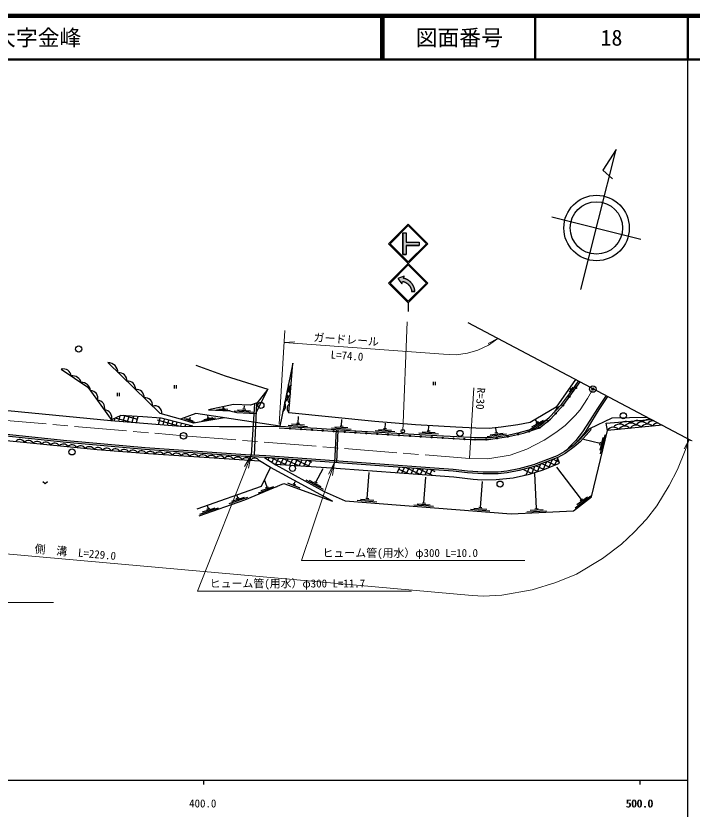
# Model space of a CAD drawing. Units: millimetres, scale not verified. Extents: x 40000 to 680000, y 20000 to 380000.
# Drawn here: x 425027 to 579976, y 198357 to 380000 of the extents above; entities that cross this region are included whole.
import ezdxf
from ezdxf.enums import TextEntityAlignment as Align

# ---------------------------------------------------------------- set-up
doc = ezdxf.new("R2010")
doc.units = ezdxf.units.MM
doc.header["$LTSCALE"] = 1000
doc.header["$PDMODE"] = 32
doc.header["$PDSIZE"] = 500
doc.linetypes.add('CHAIN', pattern=[18.5, 12, -1.5, 3.5, -1.5])
for name, color, linetype, lineweight in [('M-BGD', 7, 'Continuous', 25), ('M-BMK', 2, 'CHAIN', 13), ('M-BMK-OTRS', 5, 'Continuous', 25), ('M-BMK-SRVR', 3, 'Continuous', 25), ('M-STR-HTXT', 7, 'Continuous', 13), ('M-STR-STRC', 7, 'Continuous', 25), ('M-TTL', 2, 'Continuous', 140), ('M-TTL-BAND', 7, 'Continuous', 25), ('M-TTL-LINE', 7, 'Continuous', 50)]:
    doc.layers.add(name, color=color, linetype=linetype, lineweight=lineweight)
doc.layers.add('M-OTRS', color=6, linetype='Continuous')
doc.layers.add('M-TTL-TXT', color=7, linetype='Continuous')
doc.styles.add('ＭＳ ゴシック', font='')
doc.styles.get('ＭＳ ゴシック').set_extended_font_data('MS Gothic')

# ---------------------------------------------------------------- blocks, each defined once
blk = doc.blocks.new('open_arrow')
at = {"color": 0, "linetype": 'Continuous', "lineweight": -2}
blk.add_lwpolyline([(7.5, 1.25), (0, 0), (7.5, -1.25)], dxfattribs=at)

msp = doc.modelspace()

# ---------------------------------------------------------------- hatches: boundary and pattern name
at = {"layer": 'M-STR-STRC'}
for points in [[(517437, 327452), (517437, 328202), (514437, 328202), (514437, 330327), (513687, 330327), (513687, 325327), (514437, 325327), (514437, 327452)], [(513638, 319196), (513643, 319195), (513687, 319186), (513731, 319176), (513775, 319165), (513818, 319153), (513862, 319141), (513905, 319128), (513948, 319114), (513991, 319100), (514033, 319085), (514075, 319069), (514117, 319052), (514159, 319034), (514200, 319016), (514241, 318997), (514282, 318978), (514322, 318957), (514362, 318936), (514402, 318915), (514441, 318892), (514480, 318869), (514518, 318846), (514556, 318821), (514593, 318796), (514630, 318770), (514667, 318744), (514703, 318717), (514739, 318689), (514774, 318661), (514809, 318632), (514843, 318603), (514877, 318573), (514910, 318542), (514942, 318511), (514974, 318479), (515006, 318447), (515037, 318414), (515067, 318380), (515097, 318346), (515126, 318312), (515155, 318277), (515182, 318242), (515210, 318206), (515236, 318169), (515262, 318132), (515288, 318095), (515313, 318057), (515337, 318019), (515360, 317981), (515383, 317942), (515405, 317902), (515426, 317863), (515447, 317822), (515467, 317782), (515486, 317741), (515505, 317700), (515522, 317659), (515539, 317617), (515556, 317575), (515571, 317532), (515586, 317490), (515600, 317447), (515614, 317404), (515626, 317360), (515638, 317317), (515649, 317273), (515660, 317229), (515669, 317185), (515678, 317141), (515686, 317096), (515693, 317052), (515700, 317007), (515706, 316963), (515710, 316918), (515715, 316873), (516458, 316874), (516454, 316932), (516448, 316990), (516442, 317047), (516435, 317105), (516426, 317162), (516417, 317220), (516407, 317277), (516396, 317334), (516383, 317391), (516370, 317447), (516356, 317503), (516341, 317560), (516324, 317615), (516307, 317671), (516289, 317726), (516270, 317781), (516250, 317835), (516229, 317889), (516207, 317943), (516184, 317997), (516160, 318049), (516136, 318102), (516110, 318154), (516083, 318206), (516056, 318257), (516028, 318308), (515998, 318358), (515968, 318407), (515937, 318457), (515906, 318505), (515873, 318553), (515839, 318601), (515805, 318647), (515770, 318694), (515734, 318739), (515697, 318784), (515660, 318829), (515622, 318872), (515583, 318915), (515543, 318958), (515502, 318999), (515461, 319040), (515419, 319080), (515377, 319120), (515333, 319159), (515290, 319197), (515245, 319234), (515200, 319270), (515154, 319306), (515107, 319340), (515060, 319374), (515012, 319408), (514964, 319440), (514915, 319471), (514866, 319502), (514816, 319532), (514766, 319561), (514715, 319588), (514664, 319616), (514612, 319642), (514559, 319667), (514507, 319691), (514454, 319715), (514400, 319737), (514346, 319759), (514292, 319779), (514237, 319799), (514182, 319818), (514127, 319836), (514071, 319852), (514016, 319868), (513959, 319883), (513903, 319897), (513865, 319906), (514031, 320425), (512561, 319861), (513473, 318677)]]:
    msp.add_hatch(color=256, dxfattribs=at).paths.add_polyline_path(points)

# ---------------------------------------------------------------- linework, layer by layer
at = {"layer": 'M-BGD'}
for p, q in [((520608, 296184), (520608, 295401)), ((521075, 296184), (521075, 295401)), ((461260, 295426), (461260, 294644)), ((461727, 295426), (461727, 294644)), ((552300, 294398), (551881, 294700)), ((551890, 293830), (552709, 294966)), ((448239, 293679), (448239, 292897)), ((448706, 293679), (448706, 292897)), ((402008, 291746), (446786, 287342)), ((477333, 289995), (477385, 290743)), ((479729, 291189), (478969, 279437)), ((480186, 291333), (479592, 279405)), ((470999, 289844), (474145, 289674)), ((471535, 290025), (473632, 289912)), ((472350, 290192), (472839, 290165)), ((472595, 290178), (472613, 290513)), ((475047, 289552), (479536, 289241)), ((475816, 289800), (478809, 289592)), ((476984, 290019), (477682, 289971)), ((548484, 289568), (549457, 290575)), ((548970, 290072), (548730, 290304)), ((446786, 287342), (462737, 286046)), ((447604, 287275), (447769, 287893)), ((451291, 286976), (447806, 287909)), ((448617, 287193), (448949, 288431)), ((452959, 287564), (449591, 288467)), ((449631, 287111), (449987, 288440)), ((450644, 287028), (451003, 288371)), ((451657, 286946), (452020, 288302)), ((452670, 286864), (453037, 288233)), ((462379, 286075), (457457, 287394)), ((457736, 286452), (458123, 287897)), ((458750, 286370), (459102, 287685)), ((459763, 286288), (460071, 287438)), ((460776, 286205), (461040, 287191)), ((463579, 287810), (465950, 286956)), ((464031, 287825), (465612, 287256)), ((464694, 287765), (465063, 287633)), ((464879, 287699), (465031, 288121)), ((467664, 287242), (470735, 287942)), ((468129, 287564), (470176, 288030)), ((468867, 287947), (469345, 288056)), ((469106, 288002), (468995, 288487)), ((489677, 286749), (489781, 288245)), ((499645, 286104), (499729, 287602)), ((542784, 285290), (546681, 287541)), ((543283, 285925), (545881, 287425)), ((544432, 286935), (544118, 287479)), ((544129, 286760), (544735, 287110)), ((461789, 286123), (462009, 286944)), ((462737, 286046), (471667, 285969)), ((462804, 286046), (462978, 286696)), ((463837, 286037), (463946, 286446)), ((464869, 286028), (464915, 286196)), ((471667, 285969), (478794, 285969)), ((478794, 285969), (485360, 286043)), ((487391, 286306), (491880, 285995)), ((488160, 286553), (491153, 286346)), ((489328, 286773), (490026, 286725)), ((497364, 285632), (501857, 285378)), ((498386, 285275), (498056, 277727)), ((498130, 285890), (501125, 285720)), ((498835, 285244), (498505, 277694)), ((499295, 286124), (499994, 286085)), ((508115, 285320), (511110, 285142)), ((509281, 285551), (509980, 285510)), ((509631, 285531), (509700, 286707)), ((519604, 284988), (519653, 286052)), ((535139, 284569), (535006, 285562)), ((507349, 285065), (511841, 284798)), ((517328, 284493), (521824, 284285)), ((518091, 284758), (521088, 284620)), ((519254, 285005), (519953, 284972)), ((532989, 283676), (537449, 284273)), ((533692, 284073), (536666, 284471)), ((534792, 284523), (535486, 284616)), ((558869, 280522), (559568, 283439)), ((558985, 279722), (560034, 284099)), ((558926, 282050), (555114, 282964)), ((558845, 281710), (559008, 282391)), ((482022, 278880), (482023, 278884)), ((482869, 278331), (483093, 278812)), ((486945, 277178), (483505, 278782)), ((483716, 277782), (484160, 278734)), ((484606, 277325), (485228, 278657)), ((485678, 277257), (486295, 278579)), ((489680, 277005), (486307, 278579)), ((486750, 277190), (487362, 278502)), ((487822, 277122), (488429, 278425)), ((488894, 277055), (489497, 278347)), ((492416, 276833), (489109, 278375)), ((489966, 276987), (490564, 278270)), ((491038, 276920), (491631, 278192)), ((492860, 277729), (491911, 278172)), ((492110, 276853), (492699, 278115)), ((545812, 276073), (546678, 277931)), ((548514, 277155), (546774, 277967)), ((547168, 276616), (548014, 278430)), ((549529, 277785), (548088, 278457)), ((548525, 277159), (549212, 278633)), ((493719, 273230), (495433, 276341)), ((512387, 275379), (512977, 276644)), ((514866, 275192), (512676, 276213)), ((513452, 275298), (514044, 276567)), ((517681, 274982), (514326, 276547)), ((514518, 275218), (515111, 276490)), ((515585, 275138), (516179, 276412)), ((516651, 275059), (517246, 276335)), ((520497, 274773), (517128, 276343)), ((517717, 274979), (518313, 276257)), ((518784, 274900), (519381, 276180)), ((519850, 274821), (520448, 276103)), ((521085, 275602), (519930, 276140)), ((541413, 276105), (541467, 276220)), ((541958, 274907), (542729, 276561)), ((544578, 275680), (542704, 276554)), ((543220, 275248), (544006, 276933)), ((545969, 276135), (544146, 276985)), ((544516, 275661), (545342, 277432)), ((547242, 276645), (545460, 277476)), ((554597, 269223), (548941, 276651)), ((505544, 269500), (506011, 275410)), ((518504, 268476), (518971, 274388)), ((543172, 275233), (541420, 276050)), ((541657, 274836), (541555, 274883)), ((544319, 267175), (543933, 275223)), ((482586, 272053), (482008, 273782)), ((487271, 273039), (490069, 271957)), ((488452, 272904), (489105, 272652)), ((488779, 272778), (489006, 273365)), ((491459, 273791), (495400, 271619)), ((492261, 273691), (494888, 272244)), ((493413, 273399), (494026, 273062)), ((531463, 267452), (531932, 273390)), ((480642, 270770), (484910, 272197)), ((481258, 271293), (484104, 272243)), ((482254, 271942), (482918, 272164)), ((473925, 268337), (478193, 269763)), ((474541, 268859), (477386, 269810)), ((475536, 269508), (476200, 269730)), ((475868, 269619), (475631, 270329)), ((503254, 269079), (507740, 268725)), ((504025, 269319), (507016, 269083)), ((505195, 269528), (505893, 269473)), ((553170, 267382), (556750, 270108)), ((553585, 268075), (555972, 269893)), ((554318, 269011), (554875, 269435)), ((467207, 265904), (471475, 267330)), ((467823, 266426), (470669, 267377)), ((468819, 267075), (469483, 267297)), ((469151, 267186), (468890, 267966)), ((516213, 268055), (520700, 267701)), ((516985, 268295), (519975, 268059)), ((518155, 268504), (518853, 268449)), ((529173, 267031), (533659, 266677)), ((529944, 267271), (532935, 267035)), ((531114, 267480), (531812, 267425)), ((543969, 267158), (544668, 267192)), ((542100, 266468), (546595, 266683)), ((542835, 266803), (545831, 266947))]:
    msp.add_line(p, q, dxfattribs=at)
for points in [[(472867, 287958), (465703, 286719), (462739, 287690), (458089, 288975), (446103, 300610)], [(466238, 300041), (472958, 297594), (482755, 294545), (480348, 291384), (478752, 290881), (474890, 290993), (469180, 289790), (474078, 289538), (475673, 289146), (480040, 288923), (482755, 294545)], [(553246, 296758), (548794, 290406), (542880, 286851), (540059, 286349), (536193, 285838), (533432, 285552), (530445, 285572), (525802, 285797), (516561, 286361), (507256, 287098), (487604, 289096), (488500, 300456), (485521, 286035)], [(435440, 299069), (441509, 295014), (443313, 292495), (447041, 287321)], [(485360, 286043), (493951, 285583), (501632, 285050), (512282, 284447), (521508, 283899), (530654, 283477), (533872, 283477), (537765, 283998), (540615, 284702), (543986, 285621), (545365, 286418), (547325, 288121), (550044, 291035), (552559, 294388), (553959, 296382)], [(485365, 285667), (513827, 283891), (529265, 283002), (533339, 282970), (537908, 283675), (541368, 284447), (545030, 285689), (547516, 287670), (550573, 291028), (554346, 296178)], [(560248, 293063), (558254, 290058), (556553, 287363), (554851, 284726), (553342, 282791), (552008, 281466), (551206, 280544)], [(560600, 292878), (558590, 289840), (556890, 287148), (555488, 284687), (553950, 282829), (552733, 281659)], [(556818, 285284), (555717, 283978), (554309, 282491), (552982, 281345), (550891, 279818), (549202, 278873), (543745, 276836), (540327, 275911), (537592, 275349), (535521, 275128), (532051, 275126), (528492, 275367), (525194, 275709), (520891, 276070), (482256, 278872), (477609, 279104), (454610, 280717), (436655, 282311), (414043, 284679), (401537, 285785), (389262, 286591), (372446, 288215), (348339, 290624), (335171, 291741)], [(556513, 285542), (555418, 284245), (554033, 282780), (552733, 281659), (550674, 280155), (549033, 279237), (543623, 277217), (540234, 276301), (537530, 275744), (535500, 275528), (532064, 275526), (528526, 275766), (525231, 276107), (520922, 276469), (482281, 279272), (477633, 279503), (454642, 281115), (436694, 282710), (414082, 285077), (401568, 286183), (389294, 286990), (372485, 288613), (348376, 291023), (335266, 292147)], [(485521, 286035), (466266, 288962), (462739, 287690)], [(465591, 286021), (462855, 286728), (458320, 287884), (454134, 288158), (449100, 288500), (446911, 287501)], [(556818, 285284), (556513, 285542), (561677, 287928), (569620, 288119)], [(573154, 286254), (560589, 285063), (560305, 286763), (570590, 287607)], [(393605, 286306), (393687, 285823), (406453, 284328), (425248, 282543), (443620, 280688), (455399, 279792), (480877, 278141)], [(482016, 278884), (484586, 277218), (495647, 271124), (500455, 268985), (538489, 265980), (552780, 266665), (556938, 269830), (560589, 285063)], [(467051, 265505), (477511, 269160), (486398, 272943), (497586, 268840), (483385, 276558), (480877, 278141)], [(484401, 277338), (497365, 276522), (513975, 275258), (525351, 274411), (529773, 273896), (531804, 273769), (535104, 273845), (538989, 274201), (542721, 275089), (545822, 276077), (549602, 277591), (549133, 278847)], [(466531, 267139), (481277, 272309), (483385, 276558)], [(431212, 273416), (431742, 272886), (432272, 273416)]]:
    msp.add_lwpolyline(points, dxfattribs=at)
for centre, radius in [((439430, 303710), 700), ((553345, 294812), 150), ((551867, 292795), 150), ((481170, 290795), 700), ((550364, 290799), 150), ((548681, 288950), 150), ((564199, 288432), 700), ((546915, 287191), 150), ((487860, 285511), 150), ((490355, 285356), 150), ((492851, 285200), 150), ((495346, 285044), 150), ((544945, 285660), 150), ((497841, 284888), 150), ((500336, 284733), 150), ((502831, 284577), 150), ((505326, 284421), 150), ((507821, 284265), 150), ((510317, 284110), 150), ((512812, 283954), 150), ((515307, 283805), 150), ((517803, 283662), 150), ((520299, 283518), 150), ((522795, 283374), 150), ((525291, 283231), 150), ((526786, 284379), 700), ((535261, 283266), 150), ((537732, 283647), 150), ((540174, 284180), 150), ((542577, 284857), 150), ((527787, 283087), 150), ((530284, 282994), 150), ((532784, 282974), 150), ((437892, 280158), 700), ((488408, 276394), 700), ((535978, 272784), 700)]:
    msp.add_circle(centre, radius, dxfattribs=at)
for centre, radius, start, end in [((446011, 298118), 2493, 3.81221, 87.89454), ((435960, 297376), 1772, 5.57464, 107.08615), ((448662, 296481), 1810, 356.54542, 95.16133), ((438018, 295515), 2054, 14.18254, 98.22664), ((450643, 294582), 1799, 356.12966, 95.57709), ((440190, 294121), 1905, 2.39184, 95.43883), ((452624, 292683), 1788, 355.71556, 95.99118), ((485770, 294922), 1888, 313.78572, 22.87018), ((489189, 294339), 1584, 132.9876, 217.98471), ((442103, 292511), 1690, 341.22451, 90.32483), ((454605, 290783), 1777, 355.30313, 96.40361), ((485612, 292769), 1664, 308.2847, 28.37121), ((488676, 292232), 1350, 123.036, 227.93631), ((443703, 290278), 1690, 341.22451, 90.32483), ((456852, 289065), 1643, 353.06792, 106.80941), ((485179, 290673), 1664, 308.2847, 28.37121), ((488508, 290098), 1350, 123.036, 227.93631), ((445312, 288045), 1690, 341.22451, 90.32483), ((564797, 285119), 2006, 55.30844, 135.52504), ((567385, 285215), 2121, 57.88512, 132.94835), ((568512, 285327), 1685, 45.32402, 145.50945), ((569974, 285291), 2258, 60.50402, 130.32946), ((571086, 285571), 1685, 83.55232, 145.50945), ((561977, 284109), 1685, 45.32402, 145.50945), ((563366, 284839), 1685, 45.32402, 145.50945), ((564551, 284353), 1685, 45.32402, 145.50945), ((565939, 285083), 1685, 45.32402, 145.50945), ((567124, 284597), 1685, 45.32402, 145.50945), ((569697, 284841), 1685, 45.32402, 145.50945), ((572270, 285085), 1685, 93.01541, 145.50945), ((425948, 281731), 1242, 30.65488, 137.88708), ((427936, 281518), 1250, 31.10272, 137.36293), ((429926, 281317), 1250, 31.10272, 137.36293), ((431916, 281116), 1250, 31.10272, 137.36293), ((433905, 280915), 1250, 31.10272, 137.36293), ((435895, 280714), 1250, 31.10272, 137.36293), ((437885, 280513), 1250, 31.10272, 137.36293), ((439875, 280312), 1250, 31.10272, 137.36293), ((441865, 280111), 1250, 31.10272, 137.36293), ((443865, 279884), 1275, 33.53397, 136.79399), ((445868, 279765), 1250, 32.52279, 138.783), ((447863, 279613), 1250, 32.52279, 138.783), ((449857, 279461), 1250, 32.52279, 138.783), ((451851, 279310), 1250, 32.52279, 138.783), ((453845, 279158), 1250, 32.52279, 138.783), ((455845, 278993), 1263, 33.76974, 138.49294), ((457844, 278882), 1250, 33.16135, 139.42156), ((459840, 278753), 1250, 33.16135, 139.42156), ((461836, 278623), 1250, 33.16135, 139.42156), ((463831, 278494), 1250, 33.16135, 139.42156), ((465827, 278365), 1250, 33.16135, 139.42156), ((467823, 278235), 1250, 33.16135, 139.42156), ((469819, 278106), 1250, 33.16135, 139.42156), ((471815, 277977), 1250, 33.16135, 139.42156), ((473811, 277847), 1250, 33.16135, 139.42156), ((475806, 277718), 1250, 33.16135, 139.42156), ((477802, 277589), 1250, 33.16135, 139.42156), ((479798, 277459), 1250, 33.16135, 139.42156)]:
    msp.add_arc(centre, radius, start, end, dxfattribs=at)
at = {"layer": 'M-BMK'}
msp.add_lwpolyline([(364717, 292300), (463462, 283856), (528941, 278662), (533180, 278554), (538270, 279404), (542137, 280820), (546103, 282824), (548743, 284613), (550898, 286198), (553191, 288455), (554318, 289781), (556030, 292406), (557235, 294552)], dxfattribs=at)
at = {"layer": 'M-BMK-OTRS'}
msp.add_line((528615, 309754), (579780, 282758), dxfattribs=at)
at = {"layer": 'M-BMK-SRVR'}
for p, q in [((554503, 317369), (562551, 349403)), ((562551, 349403), (559490, 344634)), ((559490, 344634), (561763, 342675)), ((547852, 333991), (568220, 328874))]:
    msp.add_line(p, q, dxfattribs=at)
for centre, radius in [((558077, 331422), 7500), ((558036, 331432), 6000), ((557235, 294552), 750), ((463462, 283856), 750)]:
    msp.add_circle(centre, radius, dxfattribs=at)
at = {"layer": 'M-OTRS'}
msp.add_point((557235, 294552), dxfattribs=at)
at = {"layer": 'M-STR-HTXT'}
for p, q in [((513686, 284895), (514705, 309908)), ((486650, 307958), (485376, 286531)), ((542358, 302503), (533672, 307086)), ((486486, 305210), (488936, 305374)), ((535426, 306160), (533274, 304978)), ((529953, 294790), (528987, 278661)), ((579951, 282668), (574649, 285465)), ((579310, 283006), (578148, 280843))]:
    msp.add_line(p, q, dxfattribs=at)
for points in [[(486486, 305210), (522992, 302559), (525883, 302398), (528471, 302735), (530906, 303424), (533286, 304560), (535426, 306160)], [(401180, 285808), (384629, 245667), (433676, 245667)], [(332944, 264853), (529562, 247262), (532206, 247146), (536341, 247348), (543309, 248562), (548754, 250219), (553478, 252175), (559451, 255728), (563769, 259023), (566712, 261761), (569538, 264760), (571848, 267802), (574703, 272462), (576629, 276139), (578377, 280479), (579310, 283006)], [(478969, 279437), (466662, 248304), (515709, 248304)], [(498056, 277727), (490508, 255289), (541651, 255289)]]:
    msp.add_lwpolyline(points, dxfattribs=at)
at = {"layer": 'M-STR-STRC'}
for p, q in [((510437, 327828), (514937, 332328)), ((510791, 327828), (514937, 331974)), ((519438, 327828), (514937, 332328)), ((519084, 327828), (514937, 331974)), ((513687, 330327), (513687, 325327)), ((513687, 330327), (514437, 330327)), ((514437, 330327), (514437, 328202)), ((510437, 327828), (514937, 323327)), ((510791, 327828), (514937, 323681)), ((514437, 328202), (517437, 328202)), ((514437, 327452), (517437, 327452)), ((514437, 327452), (514437, 325327)), ((514937, 323681), (519084, 327828)), ((514938, 323328), (519438, 327828)), ((517437, 328202), (517437, 327452)), ((513687, 325327), (514437, 325327)), ((510438, 318828), (514938, 323328)), ((519438, 318827), (514938, 323328)), ((510791, 318827), (514938, 322974)), ((519084, 318827), (514938, 322974)), ((510438, 318828), (514938, 314327)), ((510791, 318827), (514938, 314680)), ((514938, 314680), (519084, 318827)), ((514938, 314327), (519438, 318827)), ((516458, 316874), (515715, 316873)), ((514938, 314327), (514938, 312327))]:
    msp.add_line(p, q, dxfattribs=at)
msp.add_lwpolyline([(513687, 330327), (514437, 330327), (514437, 328202), (517437, 328202), (517437, 327452), (514437, 327452), (514437, 325327), (513687, 325327)], close=True, dxfattribs=at)
for points in [[(513865, 319906), (514031, 320425), (512561, 319861), (513473, 318677), (513638, 319196)], [(513638, 319196), (513643, 319195), (513687, 319186), (513731, 319176), (513775, 319165), (513818, 319153), (513862, 319141), (513905, 319128), (513948, 319114), (513991, 319100), (514033, 319085), (514075, 319069), (514117, 319052), (514159, 319034), (514200, 319016), (514241, 318997), (514282, 318978), (514322, 318957), (514362, 318936), (514402, 318915), (514441, 318892), (514480, 318869), (514518, 318846), (514556, 318821), (514593, 318796), (514630, 318770), (514667, 318744), (514703, 318717), (514739, 318689), (514774, 318661), (514809, 318632), (514843, 318603), (514877, 318573), (514910, 318542), (514942, 318511), (514974, 318479), (515006, 318447), (515037, 318414), (515067, 318380), (515097, 318346), (515126, 318312), (515155, 318277), (515182, 318242), (515210, 318206), (515236, 318169), (515262, 318132), (515288, 318095), (515313, 318057), (515337, 318019), (515360, 317981), (515383, 317942), (515405, 317902), (515426, 317863), (515447, 317822), (515467, 317782), (515486, 317741), (515505, 317700), (515522, 317659), (515539, 317617), (515556, 317575), (515571, 317532), (515586, 317490), (515600, 317447), (515614, 317404), (515626, 317360), (515638, 317317), (515649, 317273), (515660, 317229), (515669, 317185), (515678, 317141), (515686, 317096), (515693, 317052), (515700, 317007), (515706, 316963), (515710, 316918), (515715, 316873), (516458, 316874), (516454, 316932), (516448, 316990), (516442, 317047), (516435, 317105), (516426, 317162), (516417, 317220), (516407, 317277), (516396, 317334), (516383, 317391), (516370, 317447), (516356, 317503), (516341, 317560), (516324, 317615), (516307, 317671), (516289, 317726), (516270, 317781), (516250, 317835), (516229, 317889), (516207, 317943), (516184, 317997), (516160, 318049), (516136, 318102), (516110, 318154), (516083, 318206), (516056, 318257), (516028, 318308), (515998, 318358), (515968, 318407), (515937, 318457), (515906, 318505), (515873, 318553), (515839, 318601), (515805, 318647), (515770, 318694), (515734, 318739), (515697, 318784), (515660, 318829), (515622, 318872), (515583, 318915), (515543, 318958), (515502, 318999), (515461, 319040), (515419, 319080), (515377, 319120), (515333, 319159), (515290, 319197), (515245, 319234), (515200, 319270), (515154, 319306), (515107, 319340), (515060, 319374), (515012, 319408), (514964, 319440), (514915, 319471), (514866, 319502), (514816, 319532), (514766, 319561), (514715, 319588), (514664, 319616), (514612, 319642), (514559, 319667), (514507, 319691), (514454, 319715), (514400, 319737), (514346, 319759), (514292, 319779), (514237, 319799), (514182, 319818), (514127, 319836), (514071, 319852), (514016, 319868), (513959, 319883), (513903, 319897), (513865, 319906)]]:
    msp.add_lwpolyline(points, dxfattribs=at)
msp.add_circle((513686, 284895), 400, dxfattribs=at)
at = {"layer": 'M-TTL'}
msp.add_line((680000, 380000), (40000, 380000), dxfattribs=at)
at = {"layer": 'M-TTL-BAND'}
for p, q in [((579000, 20000), (579000, 370000)), ((40000, 205000), (579000, 205000)), ((468000, 205000), (468000, 204000)), ((568000, 205000), (568000, 204000))]:
    msp.add_line(p, q, dxfattribs=at)
at = {"layer": 'M-TTL-LINE'}
for p, q in [((508747, 380000), (508747, 370000)), ((509247, 380000), (509247, 370000)), ((543997, 380000), (543997, 370000)), ((579000, 380000), (579000, 370000)), ((40000, 370000), (680000, 370000))]:
    msp.add_line(p, q, dxfattribs=at)

# ---------------------------------------------------------------- block references
at = {"layer": 'M-STR-HTXT', "xscale": 400, "yscale": 400}
for p, rotation in [((478969, 279437), 248.4), ((498056, 277727), 251.4)]:
    msp.add_blockref('open_arrow', p, dxfattribs=dict(at, rotation=rotation))

# ---------------------------------------------------------------- texts
at = {"layer": 'M-STR-HTXT', "style": 'ＭＳ ゴシック'}
for s, rotation, p in [('ガードレール', 355.847, (500611, 304424)), ('L=74.0', 355.847, (500800, 300737)), ('R=30', 266.57, (530047, 292446)), ('側\u3000溝\u3000L=229.0', 354.887, (438516, 255697))]:
    msp.add_text(s, height=1833, rotation=rotation, dxfattribs=at).set_placement(p, align=Align.BOTTOM_CENTER)
for s, p in [('ヒューム管(用水）φ300 L=10.0', (530903, 255550)), ('ヒューム管(用水）φ300 L=11.7', (505052, 248565))]:
    msp.add_text(s, height=1833, dxfattribs=at).set_placement(p, align=Align.BOTTOM_RIGHT)
at = {"layer": 'M-TTL-BAND', "style": 'ＭＳ ゴシック'}
for s, p in [('400.0', (467844, 198195)), ('500.0', (567844, 198195)), ('500.0', (568000, 198195))]:
    msp.add_text(s, height=1833, dxfattribs=at).set_placement(p, align=Align.BOTTOM_CENTER)
at = {"layer": 'M-TTL-TXT', "style": 'ＭＳ ゴシック'}
msp.add_text('周南市大字金峰', height=3666, dxfattribs=at).set_placement((405024, 375000), align=Align.MIDDLE_LEFT)
for s, p in [('図面番号', (526622, 375000)), ('18', (561497, 375000))]:
    msp.add_text(s, height=3666, dxfattribs=at).set_placement(p, align=Align.MIDDLE_CENTER)

doc.saveas('drawing.dxf')
